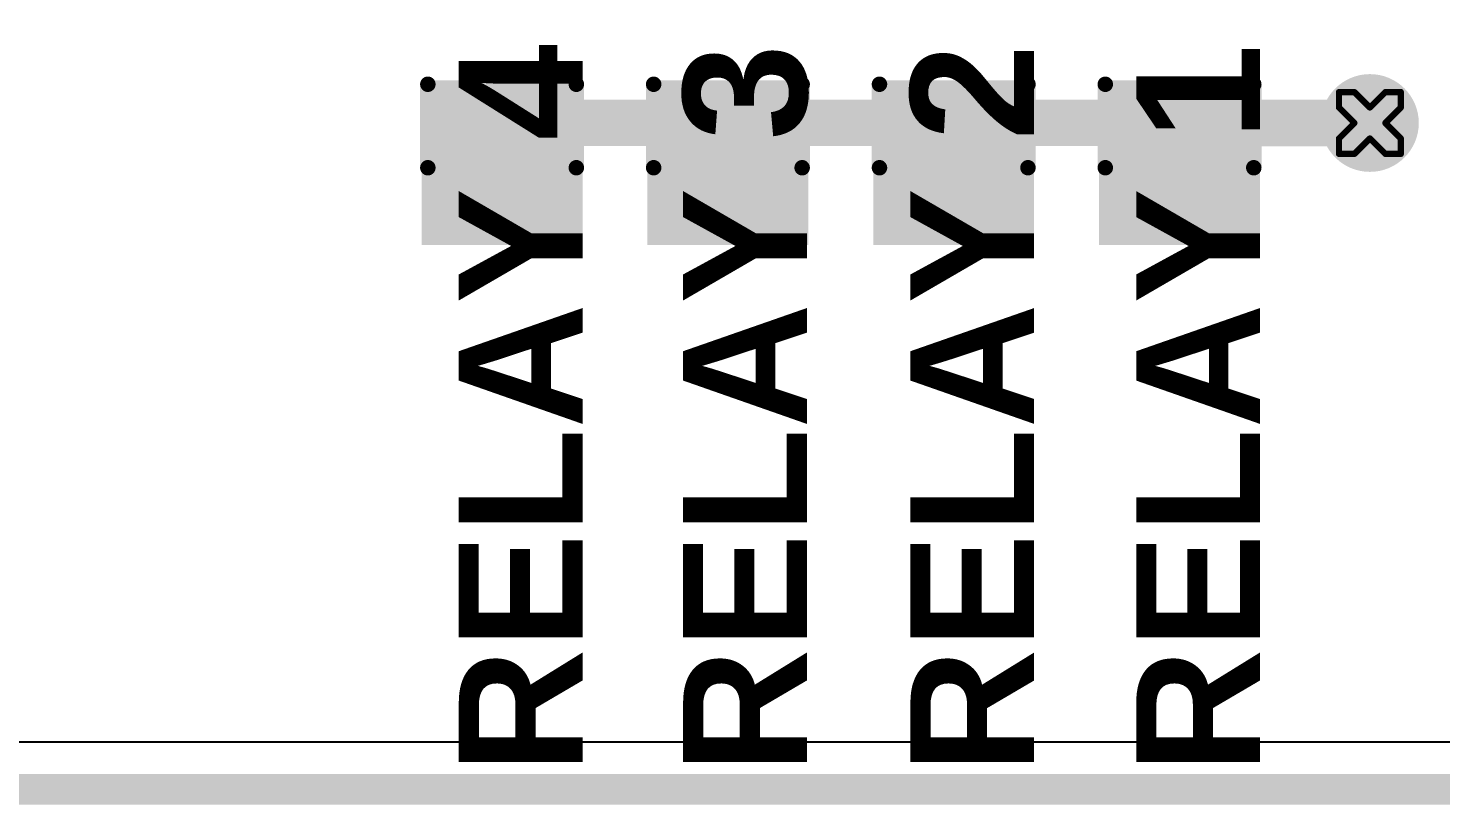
# Model space of a CAD drawing. Header units: inches. Extents: x -14 to 338, y 0 to 125.
# Drawn here: x 131.76 to 143.36, y -0.13 to 6.25 of the extents above; entities that cross this region are included whole.
import ezdxf

# ---------------------------------------------------------------- set-up
doc = ezdxf.new("R2010")
doc.units = ezdxf.units.IN
for name, color, linetype in [('Board Outline', 216, 'Continuous'), ('Bottom Layer', 5, 'Continuous'), ('Bottom Solder', 6, 'Continuous'), ('Drill Drawing', 1, 'Continuous'), ('Top Layer', 1, 'Continuous'), ('Top Overlay', 2, 'Continuous'), ('Top Paste', 8, 'Continuous'), ('Top Solder', 216, 'Continuous'), ('Via Holes', 16, 'Continuous')]:
    doc.layers.add(name, color=color, linetype=linetype)
doc.styles.add('Arial_Bold', font='', dxfattribs={"height": 0.2})
doc.styles.get('Arial_Bold').set_extended_font_data('Arial', bold=True)

# ---------------------------------------------------------------- blocks, each defined once
blk = doc.blocks.new('LED_0603_12')
at = {"layer": 'Top Layer'}
for points in [[(-0.999998, 0.5000002699999999), (-0.499999, 0.5000002699999999), (-0.499999, -0.5000002699999999), (-0.999998, -0.5000002699999999)], [(0.50000154, 0.5000002699999999), (1.00000054, 0.5000002699999999), (1.00000054, -0.5000002699999999), (0.50000154, -0.5000002699999999)]]:
    blk.add_hatch(color=1, dxfattribs=at).paths.add_polyline_path(points)
at = {"layer": 'Top Overlay'}
blk.add_hatch(color=2, dxfattribs=at).paths.add_polyline_path([(1.11761016, -0.6603822199999999), (1.75260508, -0.6603822199999999), (1.75260508, 0.66041778), (1.11761016, 0.66041778)])
at = {"layer": 'Top Paste'}
for points in [[(-0.999998, 0.5000002699999999), (-0.499999, 0.5000002699999999), (-0.499999, -0.5000002699999999), (-0.999998, -0.5000002699999999)], [(0.50000154, 0.5000002699999999), (1.00000054, 0.5000002699999999), (1.00000054, -0.5000002699999999), (0.50000154, -0.5000002699999999)]]:
    blk.add_hatch(color=8, dxfattribs=at).paths.add_polyline_path(points)
at = {"layer": 'Top Solder'}
for points in [[(-1.101598, 0.6016002699999999), (-0.398399, 0.6016002699999999), (-0.398399, -0.6016002699999999), (-1.101598, -0.6016002699999999)], [(0.39840154, 0.6016002699999999), (1.10160054, 0.6016002699999999), (1.10160054, -0.6016002699999999), (0.39840154, -0.6016002699999999)]]:
    blk.add_hatch(color=216, dxfattribs=at).paths.add_polyline_path(points)
at = {"layer": 'Top Overlay', "const_width": 0.127}
for points in [[(-1.1176, -0.6096), (-1.1176, 0.6096)], [(-0.4318, 0.6096), (-1.1176, 0.6096)], [(1.11760254, 0.6096), (0.4318, 0.6096)], [(1.11760254, -0.6096), (1.11760254, 0.6096)], [(-0.4318, -0.6096), (-1.1176, -0.6096)], [(1.11760254, -0.6096), (0.4318, -0.6096)]]:
    blk.add_lwpolyline(points, dxfattribs=at)
at = {"layer": 'Top Overlay', "const_width": 0.0635}
for points in [[(-1.14935, 0.6096, 1), (-1.08585, 0.6096, 1)], [(-1.14935, 0.6096, 1), (-1.08585, 0.6096, 1)], [(-0.46355, 0.6096, 1), (-0.40005, 0.6096, 1)], [(0.40005, 0.6096, 1), (0.46355, 0.6096, 1)], [(1.08585254, 0.6096, 1), (1.14935254, 0.6096, 1)], [(1.08585254, 0.6096, 1), (1.14935254, 0.6096, 1)], [(-1.14935, -0.6096, 1), (-1.08585, -0.6096, 1)], [(-1.14935, -0.6096, 1), (-1.08585, -0.6096, 1)], [(-0.46355, -0.6096, 1), (-0.40005, -0.6096, 1)], [(0.40005, -0.6096, 1), (0.46355, -0.6096, 1)], [(1.08585254, -0.6096, 1), (1.14935254, -0.6096, 1)], [(1.08585254, -0.6096, 1), (1.14935254, -0.6096, 1)]]:
    blk.add_lwpolyline(points, format="xyb", close=True, dxfattribs=at)
blk = doc.blocks.new('LED_0603_13')
at = {"layer": 'Top Layer'}
for points in [[(-0.999998, 0.5000002699999999), (-0.499999, 0.5000002699999999), (-0.499999, -0.5000002699999999), (-0.999998, -0.5000002699999999)], [(0.50000154, 0.5000002699999999), (1.00000054, 0.5000002699999999), (1.00000054, -0.5000002699999999), (0.50000154, -0.5000002699999999)]]:
    blk.add_hatch(color=1, dxfattribs=at).paths.add_polyline_path(points)
at = {"layer": 'Top Overlay'}
blk.add_hatch(color=2, dxfattribs=at).paths.add_polyline_path([(1.11762032, -0.6603822199999999), (1.75261524, -0.6603822199999999), (1.75261524, 0.66041778), (1.11762032, 0.66041778)])
at = {"layer": 'Top Paste'}
for points in [[(-0.999998, 0.5000002699999999), (-0.499999, 0.5000002699999999), (-0.499999, -0.5000002699999999), (-0.999998, -0.5000002699999999)], [(0.50000154, 0.5000002699999999), (1.00000054, 0.5000002699999999), (1.00000054, -0.5000002699999999), (0.50000154, -0.5000002699999999)]]:
    blk.add_hatch(color=8, dxfattribs=at).paths.add_polyline_path(points)
at = {"layer": 'Top Solder'}
for points in [[(-1.101598, 0.6016002699999999), (-0.398399, 0.6016002699999999), (-0.398399, -0.6016002699999999), (-1.101598, -0.6016002699999999)], [(0.39840154, 0.6016002699999999), (1.10160054, 0.6016002699999999), (1.10160054, -0.6016002699999999), (0.39840154, -0.6016002699999999)]]:
    blk.add_hatch(color=216, dxfattribs=at).paths.add_polyline_path(points)
at = {"layer": 'Top Overlay', "const_width": 0.127}
for points in [[(-1.1176, -0.6096), (-1.1176, 0.6096)], [(-0.4318, 0.6096), (-1.1176, 0.6096)], [(1.11760254, 0.6096), (0.4318, 0.6096)], [(1.11760254, -0.6096), (1.11760254, 0.6096)], [(-0.4318, -0.6096), (-1.1176, -0.6096)], [(1.11760254, -0.6096), (0.4318, -0.6096)]]:
    blk.add_lwpolyline(points, dxfattribs=at)
at = {"layer": 'Top Overlay', "const_width": 0.0635}
for points in [[(-1.14935, 0.6096, 1), (-1.08585, 0.6096, 1)], [(-1.14935, 0.6096, 1), (-1.08585, 0.6096, 1)], [(-0.46355, 0.6096, 1), (-0.40005, 0.6096, 1)], [(0.40005, 0.6096, 1), (0.46355, 0.6096, 1)], [(1.08585254, 0.6096, 1), (1.14935254, 0.6096, 1)], [(1.08585254, 0.6096, 1), (1.14935254, 0.6096, 1)], [(-1.14935, -0.6096, 1), (-1.08585, -0.6096, 1)], [(-1.14935, -0.6096, 1), (-1.08585, -0.6096, 1)], [(-0.46355, -0.6096, 1), (-0.40005, -0.6096, 1)], [(0.40005, -0.6096, 1), (0.46355, -0.6096, 1)], [(1.08585254, -0.6096, 1), (1.14935254, -0.6096, 1)], [(1.08585254, -0.6096, 1), (1.14935254, -0.6096, 1)]]:
    blk.add_lwpolyline(points, format="xyb", close=True, dxfattribs=at)
blk = doc.blocks.new('LED_0603_14')
at = {"layer": 'Top Layer'}
for points in [[(-0.999998, 0.5000002699999999), (-0.499999, 0.5000002699999999), (-0.499999, -0.5000002699999999), (-0.999998, -0.5000002699999999)], [(0.50000154, 0.5000002699999999), (1.00000054, 0.5000002699999999), (1.00000054, -0.5000002699999999), (0.50000154, -0.5000002699999999)]]:
    blk.add_hatch(color=1, dxfattribs=at).paths.add_polyline_path(points)
at = {"layer": 'Top Overlay'}
blk.add_hatch(color=2, dxfattribs=at).paths.add_polyline_path([(1.11760508, -0.66039746), (1.7526, -0.66039746), (1.7526, 0.66040254), (1.11760508, 0.66040254)])
at = {"layer": 'Top Paste'}
for points in [[(-0.999998, 0.5000002699999999), (-0.499999, 0.5000002699999999), (-0.499999, -0.5000002699999999), (-0.999998, -0.5000002699999999)], [(0.50000154, 0.5000002699999999), (1.00000054, 0.5000002699999999), (1.00000054, -0.5000002699999999), (0.50000154, -0.5000002699999999)]]:
    blk.add_hatch(color=8, dxfattribs=at).paths.add_polyline_path(points)
at = {"layer": 'Top Solder'}
for points in [[(-1.101598, 0.6016002699999999), (-0.398399, 0.6016002699999999), (-0.398399, -0.6016002699999999), (-1.101598, -0.6016002699999999)], [(0.39840154, 0.6016002699999999), (1.10160054, 0.6016002699999999), (1.10160054, -0.6016002699999999), (0.39840154, -0.6016002699999999)]]:
    blk.add_hatch(color=216, dxfattribs=at).paths.add_polyline_path(points)
at = {"layer": 'Top Overlay', "const_width": 0.127}
for points in [[(-1.1176, -0.6096), (-1.1176, 0.6096)], [(-0.4318, 0.6096), (-1.1176, 0.6096)], [(1.11760254, 0.6096), (0.4318, 0.6096)], [(1.11760254, -0.6096), (1.11760254, 0.6096)], [(-0.4318, -0.6096), (-1.1176, -0.6096)], [(1.11760254, -0.6096), (0.4318, -0.6096)]]:
    blk.add_lwpolyline(points, dxfattribs=at)
at = {"layer": 'Top Overlay', "const_width": 0.0635}
for points in [[(-1.14935, 0.6096, 1), (-1.08585, 0.6096, 1)], [(-1.14935, 0.6096, 1), (-1.08585, 0.6096, 1)], [(-0.46355, 0.6096, 1), (-0.40005, 0.6096, 1)], [(0.40005, 0.6096, 1), (0.46355, 0.6096, 1)], [(1.08585254, 0.6096, 1), (1.14935254, 0.6096, 1)], [(1.08585254, 0.6096, 1), (1.14935254, 0.6096, 1)], [(-1.14935, -0.6096, 1), (-1.08585, -0.6096, 1)], [(-1.14935, -0.6096, 1), (-1.08585, -0.6096, 1)], [(-0.46355, -0.6096, 1), (-0.40005, -0.6096, 1)], [(0.40005, -0.6096, 1), (0.46355, -0.6096, 1)], [(1.08585254, -0.6096, 1), (1.14935254, -0.6096, 1)], [(1.08585254, -0.6096, 1), (1.14935254, -0.6096, 1)]]:
    blk.add_lwpolyline(points, format="xyb", close=True, dxfattribs=at)
blk = doc.blocks.new('LED_0603_15')
at = {"layer": 'Top Layer'}
for points in [[(-0.999998, 0.5000002699999999), (-0.499999, 0.5000002699999999), (-0.499999, -0.5000002699999999), (-0.999998, -0.5000002699999999)], [(0.50000154, 0.5000002699999999), (1.00000054, 0.5000002699999999), (1.00000054, -0.5000002699999999), (0.50000154, -0.5000002699999999)]]:
    blk.add_hatch(color=1, dxfattribs=at).paths.add_polyline_path(points)
at = {"layer": 'Top Overlay'}
blk.add_hatch(color=2, dxfattribs=at).paths.add_polyline_path([(1.11761016, -0.66043302), (1.75260508, -0.66043302), (1.75260508, 0.6603669799999999), (1.11761016, 0.6603669799999999)])
at = {"layer": 'Top Paste'}
for points in [[(-0.999998, 0.5000002699999999), (-0.499999, 0.5000002699999999), (-0.499999, -0.5000002699999999), (-0.999998, -0.5000002699999999)], [(0.50000154, 0.5000002699999999), (1.00000054, 0.5000002699999999), (1.00000054, -0.5000002699999999), (0.50000154, -0.5000002699999999)]]:
    blk.add_hatch(color=8, dxfattribs=at).paths.add_polyline_path(points)
at = {"layer": 'Top Solder'}
for points in [[(-1.101598, 0.6016002699999999), (-0.398399, 0.6016002699999999), (-0.398399, -0.6016002699999999), (-1.101598, -0.6016002699999999)], [(0.39840154, 0.6016002699999999), (1.10160054, 0.6016002699999999), (1.10160054, -0.6016002699999999), (0.39840154, -0.6016002699999999)]]:
    blk.add_hatch(color=216, dxfattribs=at).paths.add_polyline_path(points)
at = {"layer": 'Top Overlay', "const_width": 0.127}
for points in [[(-1.1176, -0.6096), (-1.1176, 0.6096)], [(-0.4318, 0.6096), (-1.1176, 0.6096)], [(1.11760254, 0.6096), (0.4318, 0.6096)], [(1.11760254, -0.6096), (1.11760254, 0.6096)], [(-0.4318, -0.6096), (-1.1176, -0.6096)], [(1.11760254, -0.6096), (0.4318, -0.6096)]]:
    blk.add_lwpolyline(points, dxfattribs=at)
at = {"layer": 'Top Overlay', "const_width": 0.0635}
for points in [[(-1.14935, 0.6096, 1), (-1.08585, 0.6096, 1)], [(-1.14935, 0.6096, 1), (-1.08585, 0.6096, 1)], [(-0.46355, 0.6096, 1), (-0.40005, 0.6096, 1)], [(0.40005, 0.6096, 1), (0.46355, 0.6096, 1)], [(1.08585254, 0.6096, 1), (1.14935254, 0.6096, 1)], [(1.08585254, 0.6096, 1), (1.14935254, 0.6096, 1)], [(-1.14935, -0.6096, 1), (-1.08585, -0.6096, 1)], [(-1.14935, -0.6096, 1), (-1.08585, -0.6096, 1)], [(-0.46355, -0.6096, 1), (-0.40005, -0.6096, 1)], [(0.40005, -0.6096, 1), (0.46355, -0.6096, 1)], [(1.08585254, -0.6096, 1), (1.14935254, -0.6096, 1)], [(1.08585254, -0.6096, 1), (1.14935254, -0.6096, 1)]]:
    blk.add_lwpolyline(points, format="xyb", close=True, dxfattribs=at)

msp = doc.modelspace()

# ---------------------------------------------------------------- hatches: boundary and pattern name
at = {"layer": 'Bottom Layer'}
h = msp.add_hatch(color=5, dxfattribs=at)
edge = h.paths.add_edge_path()
edge.add_arc((142.77454554, 5.47425118), 0.2999994, 0, 360)
at = {"layer": 'Bottom Solder'}
h = msp.add_hatch(color=6, dxfattribs=at)
edge = h.paths.add_edge_path()
edge.add_arc((142.77454554, 5.47425118), 0.4015993999999999, 0, 360)
at = {"layer": 'Top Layer'}
h = msp.add_hatch(color=1, dxfattribs=at)
edge = h.paths.add_edge_path()
edge.add_arc((142.77454554, 5.47425118), 0.2999994, 0, 360)
at = {"layer": 'Top Solder'}
h = msp.add_hatch(color=216, dxfattribs=at)
edge = h.paths.add_edge_path()
edge.add_arc((142.77454554, 5.47425118), 0.4015993999999999, 0, 360)
at = {"layer": 'Via Holes'}
h = msp.add_hatch(color=7, dxfattribs=at)
edge = h.paths.add_edge_path()
edge.add_arc((142.77454554, 5.47425118), 0.1499997, 0, 360)

# ---------------------------------------------------------------- linework, layer by layer
at = {"layer": 'Board Outline', "const_width": 0.254}
msp.add_lwpolyline([(2.54e-06, 1.524e-05), (156.60000176, 1.524e-05)], dxfattribs=at)
at = {"layer": 'Bottom Layer'}
msp.add_line((156.59950646, 0.3884676), (110.41268494, 0.3884676), dxfattribs=at)
at = {"layer": 'Drill Drawing', "const_width": 0.0508}
for points in [[(142.52054554, 5.601251179999999), (142.52054554, 5.728251179999999)], [(142.52054554, 5.728251179999999), (142.64754554, 5.728251179999999)], [(142.64754554, 5.728251179999999), (142.77454554, 5.601251179999999)], [(142.77454554, 5.601251179999999), (142.90154554, 5.728251179999999)], [(142.90154554, 5.728251179999999), (143.02854554, 5.728251179999999)], [(143.02854554, 5.601251179999999), (143.02854554, 5.728251179999999)], [(142.52054554, 5.601251179999999), (142.64754554, 5.47425118)], [(142.90154554, 5.47425118), (143.02854554, 5.601251179999999)], [(142.52054554, 5.34725118), (142.64754554, 5.47425118)], [(142.90154554, 5.47425118), (143.02854554, 5.34725118)], [(142.52054554, 5.22025118), (142.52054554, 5.34725118)], [(142.64754554, 5.22025118), (142.77454554, 5.34725118)], [(142.77454554, 5.34725118), (142.90154554, 5.22025118)], [(143.02854554, 5.22025118), (143.02854554, 5.34725118)], [(142.52054554, 5.22025118), (142.64754554, 5.22025118)], [(142.90154554, 5.22025118), (143.02854554, 5.22025118)]]:
    msp.add_lwpolyline(points, dxfattribs=at)
at = {"layer": 'Drill Drawing', "const_width": 0.0254}
for points in [[(142.50784554, 5.728251179999999, 1), (142.53324554, 5.728251179999999, 1)], [(142.50784554, 5.728251179999999, 1), (142.53324554, 5.728251179999999, 1)], [(142.63484554, 5.728251179999999, 1), (142.66024554, 5.728251179999999, 1)], [(142.63484554, 5.728251179999999, 1), (142.66024554, 5.728251179999999, 1)], [(142.88884554, 5.728251179999999, 1), (142.91424554, 5.728251179999999, 1)], [(142.88884554, 5.728251179999999, 1), (142.91424554, 5.728251179999999, 1)], [(143.01584554, 5.728251179999999, 1), (143.04124554, 5.728251179999999, 1)], [(143.01584554, 5.728251179999999, 1), (143.04124554, 5.728251179999999, 1)], [(142.50784554, 5.601251179999999, 1), (142.53324554, 5.601251179999999, 1)], [(142.50784554, 5.601251179999999, 1), (142.53324554, 5.601251179999999, 1)], [(142.76184554, 5.601251179999999, 1), (142.78724554, 5.601251179999999, 1)], [(142.76184554, 5.601251179999999, 1), (142.78724554, 5.601251179999999, 1)], [(143.01584554, 5.601251179999999, 1), (143.04124554, 5.601251179999999, 1)], [(143.01584554, 5.601251179999999, 1), (143.04124554, 5.601251179999999, 1)], [(142.63484554, 5.47425118, 1), (142.66024554, 5.47425118, 1)], [(142.63484554, 5.47425118, 1), (142.66024554, 5.47425118, 1)], [(142.88884554, 5.47425118, 1), (142.91424554, 5.47425118, 1)], [(142.88884554, 5.47425118, 1), (142.91424554, 5.47425118, 1)], [(142.50784554, 5.34725118, 1), (142.53324554, 5.34725118, 1)], [(142.50784554, 5.34725118, 1), (142.53324554, 5.34725118, 1)], [(142.76184554, 5.34725118, 1), (142.78724554, 5.34725118, 1)], [(142.76184554, 5.34725118, 1), (142.78724554, 5.34725118, 1)], [(143.01584554, 5.34725118, 1), (143.04124554, 5.34725118, 1)], [(143.01584554, 5.34725118, 1), (143.04124554, 5.34725118, 1)], [(142.50784554, 5.22025118, 1), (142.53324554, 5.22025118, 1)], [(142.50784554, 5.22025118, 1), (142.53324554, 5.22025118, 1)], [(142.63484554, 5.22025118, 1), (142.66024554, 5.22025118, 1)], [(142.63484554, 5.22025118, 1), (142.66024554, 5.22025118, 1)], [(142.88884554, 5.22025118, 1), (142.91424554, 5.22025118, 1)], [(142.88884554, 5.22025118, 1), (142.91424554, 5.22025118, 1)], [(143.01584554, 5.22025118, 1), (143.04124554, 5.22025118, 1)], [(143.01584554, 5.22025118, 1), (143.04124554, 5.22025118, 1)]]:
    msp.add_lwpolyline(points, format="xyb", close=True, dxfattribs=at)
at = {"layer": 'Top Layer'}
msp.add_line((156.59950646, 0.3884676), (102.93601206, 0.3884676), dxfattribs=at)
at = {"layer": 'Top Layer', "const_width": 0.3809999999999999}
for points in [[(135.64898194, 5.47425118), (135.64968806, 5.4749573)], [(135.64968806, 5.4749573), (141.21158194, 5.4749573)], [(141.21158194, 5.4749573), (141.21228806, 5.47425118)], [(141.21228806, 5.47425118), (142.77454554, 5.47425118)]]:
    msp.add_lwpolyline(points, dxfattribs=at)
at = {"layer": 'Top Layer', "const_width": 0.1905}
for points in [[(135.55373194, 5.47425118, 1), (135.74423194, 5.47425118, 1)], [(135.55443806, 5.4749573, 1), (135.74493806, 5.4749573, 1)], [(135.55443806, 5.4749573, 1), (135.74493806, 5.4749573, 1)], [(141.11633194, 5.4749573, 1), (141.30683194, 5.4749573, 1)], [(141.11633194, 5.4749573, 1), (141.30683194, 5.4749573, 1)], [(141.11703806, 5.47425118, 1), (141.30753806, 5.47425118, 1)], [(141.11703806, 5.47425118, 1), (141.30753806, 5.47425118, 1)], [(142.67929554, 5.47425118, 1), (142.86979554, 5.47425118, 1)]]:
    msp.add_lwpolyline(points, format="xyb", close=True, dxfattribs=at)

# ---------------------------------------------------------------- block references
at = {"rotation": 270}
for name, p in [('LED_0603_13', (135.64898194, 6.224252219999999)), ('LED_0603_12', (137.50318194, 6.224252219999999)), ('LED_0603_14', (139.35738194, 6.224252219999999)), ('LED_0603_15', (141.21158194, 6.224252219999999))]:
    msp.add_blockref(name, p, dxfattribs=at)

# ---------------------------------------------------------------- texts
at = {"layer": 'Top Overlay', "style": 'Arial_Bold'}
for s, p in [('RELAY 4', (136.30936924, 0.12819888)), ('RELAY 3', (138.15135184, 0.12819888)), ('RELAY 2', (140.01776924, 0.12819888)), ('RELAY 1', (141.87197178, 0.12820142))]:
    msp.add_text(s, height=1.016, rotation=90, dxfattribs=at).set_placement(p)

doc.saveas('drawing.dxf')
